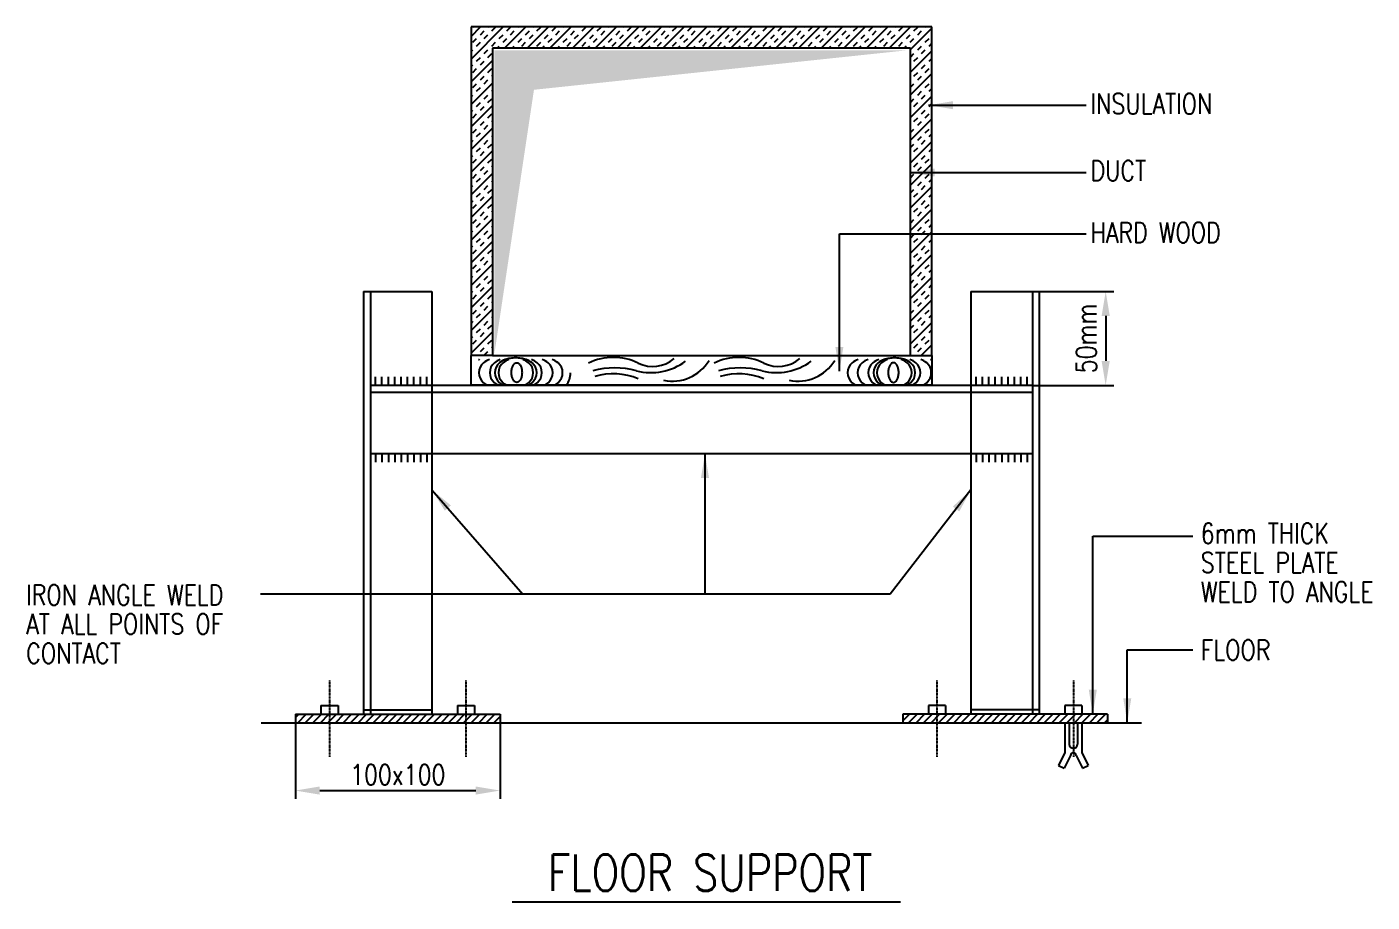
# Model space of a CAD drawing. Header units: millimetres. Extents: x -95178 to 274693, y -2232 to 263302.
# Drawn here: x 148143 to 164701, y 252534 to 263302 of the extents above; entities that cross this region are included whole.
import ezdxf
from ezdxf.enums import TextEntityAlignment as Align

# ---------------------------------------------------------------- set-up
doc = ezdxf.new("R2010")
doc.units = ezdxf.units.MM
doc.linetypes.add('CENTER', pattern=[2, 1.25, -0.25, 0.25, -0.25])
for name, color, linetype in [('A_Arch', 8, 'Continuous'), ('BKG-S030D_Griddim', 7, 'Continuous'), ('M_FD', 110, 'Continuous'), ('M_INSULATION', 252, 'Continuous'), ('M_Supply_Duct', 4, 'Continuous'), ('M_Support', 14, 'Continuous'), ('M_Support_Wooden', 11, 'Continuous'), ('M_Txt', 7, 'Continuous')]:
    doc.layers.add(name, color=color, linetype=linetype)
doc.styles.add('ROMANS', font='romans.shx', dxfattribs={"width": 0.8})
doc.styles.add('SIM1', font='ROMANS.SHX', dxfattribs={"width": 0.8, "height": 250})
doc.styles.get("Standard").update_dxf_attribs({"font": 'arial.ttf'})
doc.dimstyles.new('DIM', dxfattribs={"dimscale": 50, "dimtxt": 2.5, "dimasz": 2.5, "dimexe": 1, "dimexo": 1, "dimgap": 0.8, "dimtad": 1, "dimdec": 0, "dimzin": 13, "dimdsep": 46, "dimtxsty": 'ROMANS', "dimblk": 'OBLIQUE', "dimcen": 1, "dimdle": 1, "dimclrd": 20, "dimclre": 20, "dimclrt": 7, "dimadec": 0, "dimazin": 0, "dimtfac": 0.4, "dimtdec": 0, "dimtix": 1, "dimtofl": 0, "dimtmove": 2, "dimatfit": 3, "dimfxl": 1, "dimtolj": 1, "dimtzin": 13, "dimlwd": -1, "dimlwe": -1, "dimarcsym": 0})
doc.dimstyles.get("Standard").update_dxf_attribs({"dimtxt": 0.18, "dimasz": 0.18, "dimexe": 0.18, "dimexo": 0.0625, "dimgap": 0.09, "dimtad": 0, "dimtih": 1, "dimtoh": 1, "dimdec": 4, "dimzin": 0, "dimdsep": 46, "dimtxsty": 'Standard', "dimcen": 0.09, "dimadec": 0, "dimazin": 0, "dimtfac": 1, "dimtdec": 4, "dimtofl": 0, "dimtmove": 0, "dimatfit": 3, "dimfxl": 1, "dimtolj": 1, "dimtzin": 0, "dimarcsym": 0})

# ---------------------------------------------------------------- blocks, each defined once
blk = doc.blocks.new('_Oblique')
at = {"layer": 'BKG-S030D_Griddim', "color": 0, "lineweight": -2}
blk.add_line((-0.5, -0.5), (0.5, 0.5), dxfattribs=at)
blk = doc.blocks.new('*D20')
at = {"layer": 'Defpoints', "color": 0, "transparency": 16777216}
for p in [(50915, 115740), (50831, 114585), (51733, 114585)]:
    blk.add_point(p, dxfattribs=at)
at = {"layer": 'M_FD', "color": 14, "lineweight": -2, "transparency": 16777216}
for p, q in [((50916, 115740), (51833, 115740)), ((51733, 115440), (51733, 114885)), ((50832, 114585), (51833, 114585))]:
    blk.add_line(p, q, dxfattribs=at)
at = {"layer": 'M_FD', "color": 14, "transparency": 16777216}
for points in [[(51683, 115440), (51783, 115440), (51733, 115740)], [(51683, 114885), (51783, 114885), (51733, 114585)]]:
    blk.add_solid(points, dxfattribs=at)
at = {"layer": 'M_FD', "color": 7, "transparency": 16777216, "insert": (51494, 115163), "char_height": 250, "attachment_point": 5, "rotation": 90, "style": 'SIM1'}
blk.add_mtext('\\A1;50mm', dxfattribs=at)
blk = doc.blocks.new('*D21')
at = {"layer": 'Defpoints', "color": 0, "transparency": 16777216}
for p in [(41759, 110434), (44279, 110434), (44279, 109599)]:
    blk.add_point(p, dxfattribs=at)
at = {"layer": 'M_FD', "color": 14, "lineweight": -2, "transparency": 16777216}
for p, q in [((41759, 110433), (41759, 109499)), ((44279, 110433), (44279, 109499)), ((42059, 109599), (43979, 109599))]:
    blk.add_line(p, q, dxfattribs=at)
at = {"layer": 'M_FD', "color": 14, "transparency": 16777216}
for points in [[(42059, 109649), (42059, 109549), (41759, 109599)], [(43979, 109649), (43979, 109549), (44279, 109599)]]:
    blk.add_solid(points, dxfattribs=at)
at = {"layer": 'M_FD', "color": 7, "transparency": 16777216, "insert": (43019, 109794), "char_height": 250, "attachment_point": 5, "style": 'SIM1'}
blk.add_mtext('\\A1;100x100', dxfattribs=at)
blk = doc.blocks.new('DUCTWORK FLOOR SUPPORT')
blk.add_line((2835, 4151.72486), (-2835, 4151.72486))
at = {"color": 8}
for p, q in [((2478, 22.06999), (2560.93001, 105)), ((2548.73778, 0), (2653.73778, 105)), ((2641.54554, 0), (2746.54554, 105)), ((2734.35331, 0), (2839.35331, 105)), ((2827.16107, 0), (2932.16107, 105)), ((2919.96884, 0), (3024.96884, 105)), ((3012.7766, 0), (3117.7766, 105)), ((3105.58437, 0), (3210.58437, 105)), ((3198.39213, 0), (3303.39213, 105)), ((3291.1999, 0), (3396.1999, 105)), ((3384.00766, 0), (3489.00766, 105)), ((3476.81543, 0), (3581.81543, 105)), ((3569.62319, 0), (3674.62319, 105)), ((3662.43096, 0), (3767.43096, 105)), ((3755.23872, 0), (3860.23872, 105)), ((3848.04649, 0), (3953.04649, 105)), ((3940.85426, 0), (4045.85426, 105)), ((4033.66202, 0), (4138.66202, 105)), ((4126.46979, 0), (4231.46979, 105)), ((4219.27755, 0), (4324.27755, 105)), ((4312.08532, 0), (4417.08532, 105)), ((4404.89308, 0), (4509.89308, 105)), ((4497.70085, 0), (4602.70085, 105)), ((4590.50861, 0), (4695.50861, 105)), ((4683.31638, 0), (4788.31638, 105)), ((4776.12414, 0), (4881.12414, 105)), ((4868.93191, 0), (4973.93191, 105)), ((4961.73967, 0), (4998, 36.26033))]:
    blk.add_line(p, q, dxfattribs=at)
at = {"layer": 'A_Arch'}
blk.add_line((-5418, 0), (5418, 0), dxfattribs=at)
at = {"layer": 'M_INSULATION'}
for p, q in [((-2835, 8561.72486), (-2835, 4519.22486)), ((2835, 8561.72486), (-2835, 8561.72486)), ((-2835, 8444.32223), (-2717.59737, 8561.72486)), ((-2835, 8165.89893), (-2439.17407, 8561.72486)), ((-2813.648, 8558.48199), (-2810.40513, 8561.72486)), ((-2720.84024, 8465.67422), (-2674.43636, 8512.0781)), ((-2674.43636, 8419.27034), (-2628.03247, 8465.67422)), ((-2628.03247, 8558.48199), (-2624.7896, 8561.72486)), ((-2581.62859, 8512.0781), (-2535.22471, 8558.48199)), ((-2488.82083, 8419.27034), (-2442.41694, 8465.67422)), ((-2423.25078, 8299.22486), (-2160.75078, 8561.72486)), ((-2396.01306, 8512.0781), (-2349.60918, 8558.48199)), ((-2349.60918, 8465.67422), (-2303.2053, 8512.0781)), ((-2256.80141, 8558.48199), (-2253.55854, 8561.72486)), ((-2163.99365, 8465.67422), (-2117.58977, 8512.0781)), ((-2144.82748, 8299.22486), (-1882.32748, 8561.72486)), ((-2117.58977, 8419.27034), (-2071.18588, 8465.67422)), ((-2071.18588, 8558.48199), (-2067.94301, 8561.72486)), ((-2024.782, 8512.0781), (-1978.37812, 8558.48199)), ((-1931.97424, 8419.27034), (-1885.57035, 8465.67422)), ((-1866.40419, 8299.22486), (-1603.90419, 8561.72486)), ((-1839.16647, 8512.0781), (-1792.76259, 8558.48199)), ((-1792.76259, 8465.67422), (-1746.35871, 8512.0781)), ((-1699.95482, 8558.48199), (-1696.71195, 8561.72486)), ((-1607.14706, 8465.67422), (-1560.74318, 8512.0781)), ((-1587.98089, 8299.22486), (-1325.48089, 8561.72486)), ((-1560.74318, 8419.27034), (-1514.33929, 8465.67422)), ((-1514.33929, 8558.48199), (-1511.09642, 8561.72486)), ((-1467.93541, 8512.0781), (-1421.53153, 8558.48199)), ((-1375.12765, 8419.27034), (-1328.72376, 8465.67422)), ((-1309.5576, 8299.22486), (-1047.0576, 8561.72486)), ((-1282.31988, 8512.0781), (-1235.916, 8558.48199)), ((-1235.916, 8465.67422), (-1189.51212, 8512.0781)), ((-1143.10823, 8558.48199), (-1139.86536, 8561.72486)), ((-1050.30047, 8465.67422), (-1003.89659, 8512.0781)), ((-1031.1343, 8299.22486), (-768.6343, 8561.72486)), ((-1003.89659, 8419.27034), (-957.4927, 8465.67422)), ((-957.4927, 8558.48199), (-954.24983, 8561.72486)), ((-911.08882, 8512.0781), (-864.68494, 8558.48199)), ((-818.28106, 8419.27034), (-771.87717, 8465.67422)), ((-752.71101, 8299.22486), (-490.21101, 8561.72486)), ((-725.47329, 8512.0781), (-679.06941, 8558.48199)), ((-679.06941, 8465.67422), (-632.66553, 8512.0781)), ((-586.26164, 8558.48199), (-583.01877, 8561.72486)), ((-493.45388, 8465.67422), (-447.05, 8512.0781)), ((-474.28771, 8299.22486), (-211.78771, 8561.72486)), ((-447.05, 8419.27034), (-400.64611, 8465.67422)), ((-400.64611, 8558.48199), (-397.40324, 8561.72486)), ((-354.24223, 8512.0781), (-307.83835, 8558.48199)), ((-261.43447, 8419.27034), (-215.03058, 8465.67422)), ((-195.86442, 8299.22486), (66.63558, 8561.72486)), ((-168.6267, 8512.0781), (-122.22282, 8558.48199)), ((-122.22282, 8465.67422), (-75.81894, 8512.0781)), ((-29.41505, 8558.48199), (-26.17218, 8561.72486)), ((63.39271, 8465.67422), (109.79659, 8512.0781)), ((82.55888, 8299.22486), (345.05888, 8561.72486)), ((109.79659, 8419.27034), (156.20048, 8465.67422)), ((156.20048, 8558.48199), (159.44335, 8561.72486)), ((202.60436, 8512.0781), (249.00824, 8558.48199)), ((295.41212, 8419.27034), (341.81601, 8465.67422)), ((360.98217, 8299.22486), (623.48217, 8561.72486)), ((388.21989, 8512.0781), (434.62377, 8558.48199)), ((434.62377, 8465.67422), (481.02765, 8512.0781)), ((527.43154, 8558.48199), (530.67441, 8561.72486)), ((620.2393, 8465.67422), (666.64318, 8512.0781)), ((639.40547, 8299.22486), (901.90547, 8561.72486)), ((666.64318, 8419.27034), (713.04707, 8465.67422)), ((713.04707, 8558.48199), (716.28994, 8561.72486)), ((759.45095, 8512.0781), (805.85483, 8558.48199)), ((852.25871, 8419.27034), (898.6626, 8465.67422)), ((917.82876, 8299.22486), (1180.32876, 8561.72486)), ((945.06648, 8512.0781), (991.47036, 8558.48199)), ((991.47036, 8465.67422), (1037.87424, 8512.0781)), ((1084.27813, 8558.48199), (1087.521, 8561.72486)), ((1177.08589, 8465.67422), (1223.48977, 8512.0781)), ((1196.25206, 8299.22486), (1458.75206, 8561.72486)), ((1223.48977, 8419.27034), (1269.89366, 8465.67422)), ((1269.89366, 8558.48199), (1273.13653, 8561.72486)), ((1316.29754, 8512.0781), (1362.70142, 8558.48199)), ((1409.1053, 8419.27034), (1455.50919, 8465.67422)), ((1474.67535, 8299.22486), (1737.17535, 8561.72486)), ((1501.91307, 8512.0781), (1548.31695, 8558.48199)), ((1548.31695, 8465.67422), (1594.72083, 8512.0781)), ((1641.12472, 8558.48199), (1644.36759, 8561.72486)), ((1733.93248, 8465.67422), (1780.33636, 8512.0781)), ((1753.09865, 8299.22486), (2015.59865, 8561.72486)), ((1780.33636, 8419.27034), (1826.74025, 8465.67422)), ((1826.74025, 8558.48199), (1829.98312, 8561.72486)), ((1873.14413, 8512.0781), (1919.54801, 8558.48199)), ((1965.95189, 8419.27034), (2012.35578, 8465.67422)), ((2031.52194, 8299.22486), (2294.02194, 8561.72486)), ((2058.75966, 8512.0781), (2105.16354, 8558.48199)), ((2105.16354, 8465.67422), (2151.56742, 8512.0781)), ((2197.97131, 8558.48199), (2201.21418, 8561.72486)), ((2290.77907, 8465.67422), (2337.18295, 8512.0781)), ((2309.94524, 8299.22486), (2572.44524, 8561.72486)), ((2337.18295, 8419.27034), (2383.58684, 8465.67422)), ((2383.58684, 8558.48199), (2386.82971, 8561.72486)), ((2429.99072, 8512.0781), (2476.3946, 8558.48199)), ((2522.79848, 8419.27034), (2569.20237, 8465.67422)), ((2572.5, 8283.35632), (2835, 8545.85632)), ((2615.60625, 8512.0781), (2662.01013, 8558.48199)), ((2662.01013, 8465.67422), (2708.41401, 8512.0781)), ((2754.8179, 8558.48199), (2758.06077, 8561.72486)), ((2835, 4519.22486), (2835, 8561.72486)), ((-2835, 8258.7067), (-2813.648, 8280.05869)), ((-2813.648, 8372.86646), (-2767.24412, 8419.27034)), ((-2767.24412, 8326.46257), (-2720.84024, 8372.86646)), ((-2674.43636, 8233.65481), (-2628.03247, 8280.05869)), ((-2581.62859, 8326.46257), (-2535.22471, 8372.86646)), ((-2516.05854, 8299.22486), (-2488.82083, 8326.46257)), ((-2442.41694, 8372.86646), (-2396.01306, 8419.27034)), ((-2330.44301, 8299.22486), (-2303.2053, 8326.46257)), ((-2256.80141, 8372.86646), (-2210.39753, 8419.27034)), ((-2210.39753, 8326.46257), (-2163.99365, 8372.86646)), ((-2024.782, 8326.46257), (-1978.37812, 8372.86646)), ((-1959.21195, 8299.22486), (-1931.97424, 8326.46257)), ((-1885.57035, 8372.86646), (-1839.16647, 8419.27034)), ((-1773.59642, 8299.22486), (-1746.35871, 8326.46257)), ((-1699.95482, 8372.86646), (-1653.55094, 8419.27034)), ((-1653.55094, 8326.46257), (-1607.14706, 8372.86646)), ((-1467.93541, 8326.46257), (-1421.53153, 8372.86646)), ((-1402.36536, 8299.22486), (-1375.12765, 8326.46257)), ((-1328.72376, 8372.86646), (-1282.31988, 8419.27034)), ((-1216.74983, 8299.22486), (-1189.51212, 8326.46257)), ((-1143.10823, 8372.86646), (-1096.70435, 8419.27034)), ((-1096.70435, 8326.46257), (-1050.30047, 8372.86646)), ((-911.08882, 8326.46257), (-864.68494, 8372.86646)), ((-845.51877, 8299.22486), (-818.28106, 8326.46257)), ((-771.87717, 8372.86646), (-725.47329, 8419.27034)), ((-659.90324, 8299.22486), (-632.66553, 8326.46257)), ((-586.26164, 8372.86646), (-539.85776, 8419.27034)), ((-539.85776, 8326.46257), (-493.45388, 8372.86646)), ((-354.24223, 8326.46257), (-307.83835, 8372.86646)), ((-288.67218, 8299.22486), (-261.43447, 8326.46257)), ((-215.03058, 8372.86646), (-168.6267, 8419.27034)), ((-103.05665, 8299.22486), (-75.81894, 8326.46257)), ((-29.41505, 8372.86646), (16.98883, 8419.27034)), ((16.98883, 8326.46257), (63.39271, 8372.86646)), ((202.60436, 8326.46257), (249.00824, 8372.86646)), ((268.17441, 8299.22486), (295.41212, 8326.46257)), ((341.81601, 8372.86646), (388.21989, 8419.27034)), ((453.78994, 8299.22486), (481.02765, 8326.46257)), ((527.43154, 8372.86646), (573.83542, 8419.27034)), ((573.83542, 8326.46257), (620.2393, 8372.86646)), ((759.45095, 8326.46257), (805.85483, 8372.86646)), ((825.021, 8299.22486), (852.25871, 8326.46257)), ((898.6626, 8372.86646), (945.06648, 8419.27034)), ((1010.63653, 8299.22486), (1037.87424, 8326.46257)), ((1084.27813, 8372.86646), (1130.68201, 8419.27034)), ((1130.68201, 8326.46257), (1177.08589, 8372.86646)), ((1316.29754, 8326.46257), (1362.70142, 8372.86646)), ((1381.86759, 8299.22486), (1409.1053, 8326.46257)), ((1455.50919, 8372.86646), (1501.91307, 8419.27034)), ((1567.48312, 8299.22486), (1594.72083, 8326.46257)), ((1641.12472, 8372.86646), (1687.5286, 8419.27034)), ((1687.5286, 8326.46257), (1733.93248, 8372.86646)), ((1873.14413, 8326.46257), (1919.54801, 8372.86646)), ((1938.71418, 8299.22486), (1965.95189, 8326.46257)), ((2012.35578, 8372.86646), (2058.75966, 8419.27034)), ((2124.32971, 8299.22486), (2151.56742, 8326.46257)), ((2197.97131, 8372.86646), (2244.37519, 8419.27034)), ((2244.37519, 8326.46257), (2290.77907, 8372.86646)), ((2429.99072, 8326.46257), (2476.3946, 8372.86646)), ((2495.56077, 8299.22486), (2522.79848, 8326.46257)), ((2569.20237, 8372.86646), (2615.60625, 8419.27034)), ((2662.01013, 8280.05869), (2708.41401, 8326.46257)), ((2708.41401, 8233.65481), (2754.8179, 8280.05869)), ((2754.8179, 8372.86646), (2801.22178, 8419.27034)), ((2801.22178, 8326.46257), (2835, 8360.24079)), ((-2835, 7887.47564), (-2572.5, 8149.97564)), ((-2767.24412, 8140.84704), (-2720.84024, 8187.25093)), ((-2720.84024, 8094.44316), (-2674.43636, 8140.84704)), ((-2628.03247, 8187.25093), (-2581.62859, 8233.65481)), ((2572.5, 8004.93303), (2835, 8267.43303)), ((2572.5, 8190.54856), (2615.60625, 8233.65481)), ((2615.60625, 8140.84704), (2662.01013, 8187.25093)), ((2801.22178, 8140.84704), (2835, 8174.62526)), ((-2835, 8073.09117), (-2813.648, 8094.44316)), ((-2813.648, 8001.6354), (-2767.24412, 8048.03928)), ((-2720.84024, 7908.82763), (-2674.43636, 7955.23151)), ((-2628.03247, 8001.6354), (-2581.62859, 8048.03928)), ((-2581.62859, 7955.23151), (-2572.5, 7964.36011)), ((2572.5, 7726.50973), (2835, 7989.00973)), ((2615.60625, 7955.23151), (2662.01013, 8001.6354)), ((2662.01013, 7908.82763), (2708.41401, 7955.23151)), ((2708.41401, 8048.03928), (2754.8179, 8094.44316)), ((2754.8179, 8001.6354), (2801.22178, 8048.03928)), ((-2835, 7609.05234), (-2572.5, 7871.55234)), ((-2813.648, 7816.01987), (-2767.24412, 7862.42375)), ((-2767.24412, 7769.61598), (-2720.84024, 7816.01987)), ((-2674.43636, 7862.42375), (-2628.03247, 7908.82763)), ((2572.5, 7819.3175), (2615.60625, 7862.42375)), ((2754.8179, 7816.01987), (2801.22178, 7862.42375)), ((2801.22178, 7769.61598), (2835, 7803.3942)), ((-2835, 7701.86011), (-2813.648, 7723.2121)), ((-2767.24412, 7584.00045), (-2720.84024, 7630.40434)), ((-2674.43636, 7676.80822), (-2628.03247, 7723.2121)), ((-2628.03247, 7630.40434), (-2581.62859, 7676.80822)), ((-2581.62859, 7769.61598), (-2572.5, 7778.74458)), ((2572.5, 7448.08644), (2835, 7710.58644)), ((2572.5, 7633.70197), (2615.60625, 7676.80822)), ((2615.60625, 7584.00045), (2662.01013, 7630.40434)), ((2662.01013, 7723.2121), (2708.41401, 7769.61598)), ((2708.41401, 7676.80822), (2754.8179, 7723.2121)), ((2801.22178, 7584.00045), (2835, 7617.77867)), ((-2835, 7330.62905), (-2572.5, 7593.12905)), ((-2835, 7516.24458), (-2813.648, 7537.59657)), ((-2813.648, 7444.78881), (-2767.24412, 7491.19269)), ((-2720.84024, 7537.59657), (-2674.43636, 7584.00045)), ((-2628.03247, 7444.78881), (-2581.62859, 7491.19269)), ((2708.41401, 7491.19269), (2754.8179, 7537.59657)), ((2754.8179, 7444.78881), (2801.22178, 7491.19269)), ((-2835, 7052.20575), (-2572.5, 7314.70575)), ((-2813.648, 7259.17328), (-2767.24412, 7305.57716)), ((-2720.84024, 7351.98104), (-2674.43636, 7398.38492)), ((-2674.43636, 7305.57716), (-2628.03247, 7351.98104)), ((-2581.62859, 7398.38492), (-2572.5, 7407.51352)), ((2572.5, 7169.66314), (2835, 7432.16314)), ((2572.5, 7262.47091), (2615.60625, 7305.57716)), ((2615.60625, 7398.38492), (2662.01013, 7444.78881)), ((2662.01013, 7351.98104), (2708.41401, 7398.38492)), ((2754.8179, 7259.17328), (2801.22178, 7305.57716)), ((-2835, 7145.01352), (-2813.648, 7166.36551)), ((-2767.24412, 7212.76939), (-2720.84024, 7259.17328)), ((-2674.43636, 7119.96163), (-2628.03247, 7166.36551)), ((-2628.03247, 7073.55775), (-2581.62859, 7119.96163)), ((-2581.62859, 7212.76939), (-2572.5, 7221.89799)), ((2572.5, 6891.23985), (2835, 7153.73985)), ((2572.5, 7076.85538), (2615.60625, 7119.96163)), ((2662.01013, 7166.36551), (2708.41401, 7212.76939)), ((2708.41401, 7119.96163), (2754.8179, 7166.36551)), ((2801.22178, 7212.76939), (2835, 7246.54761)), ((-2835, 6773.78246), (-2572.5, 7036.28246)), ((-2835, 6959.39799), (-2813.648, 6980.74998)), ((-2767.24412, 7027.15386), (-2720.84024, 7073.55775)), ((-2720.84024, 6980.74998), (-2674.43636, 7027.15386)), ((2615.60625, 7027.15386), (2662.01013, 7073.55775)), ((2708.41401, 6934.3461), (2754.8179, 6980.74998)), ((2801.22178, 7027.15386), (2835, 7060.93208)), ((-2813.648, 6887.94222), (-2767.24412, 6934.3461)), ((-2720.84024, 6795.13445), (-2674.43636, 6841.53833)), ((-2674.43636, 6748.73057), (-2628.03247, 6795.13445)), ((-2628.03247, 6887.94222), (-2581.62859, 6934.3461)), ((-2581.62859, 6841.53833), (-2572.5, 6850.66693)), ((2572.5, 6612.81655), (2835, 6875.31655)), ((2615.60625, 6841.53833), (2662.01013, 6887.94222)), ((2662.01013, 6795.13445), (2708.41401, 6841.53833)), ((2754.8179, 6887.94222), (2801.22178, 6934.3461)), ((-2835, 6495.35916), (-2572.5, 6757.85916)), ((-2813.648, 6702.32669), (-2767.24412, 6748.73057)), ((-2767.24412, 6655.9228), (-2720.84024, 6702.32669)), ((-2581.62859, 6655.9228), (-2572.5, 6665.0514)), ((2572.5, 6705.62432), (2615.60625, 6748.73057)), ((2662.01013, 6609.51892), (2708.41401, 6655.9228)), ((2754.8179, 6702.32669), (2801.22178, 6748.73057)), ((2801.22178, 6655.9228), (2835, 6689.70102)), ((-2835, 6588.16693), (-2813.648, 6609.51892)), ((-2835, 6216.93587), (-2572.5, 6479.43587)), ((-2767.24412, 6470.30727), (-2720.84024, 6516.71116)), ((-2720.84024, 6423.90339), (-2674.43636, 6470.30727)), ((-2674.43636, 6563.11504), (-2628.03247, 6609.51892)), ((-2628.03247, 6516.71116), (-2581.62859, 6563.11504)), ((2572.5, 6334.39326), (2835, 6596.89326)), ((2572.5, 6520.00879), (2615.60625, 6563.11504)), ((2615.60625, 6470.30727), (2662.01013, 6516.71116)), ((2708.41401, 6563.11504), (2754.8179, 6609.51892)), ((2801.22178, 6470.30727), (2835, 6504.08549)), ((-2835, 6402.5514), (-2813.648, 6423.90339)), ((-2813.648, 6331.09563), (-2767.24412, 6377.49951)), ((-2628.03247, 6331.09563), (-2581.62859, 6377.49951)), ((-2581.62859, 6284.69174), (-2572.5, 6293.82034)), ((2572.5, 6055.96996), (2835, 6318.46996)), ((2615.60625, 6284.69174), (2662.01013, 6331.09563)), ((2708.41401, 6377.49951), (2754.8179, 6423.90339)), ((2754.8179, 6331.09563), (2801.22178, 6377.49951)), ((-2835, 5938.51257), (-2572.5, 6201.01257)), ((-2813.648, 6145.4801), (-2767.24412, 6191.88398)), ((-2767.24412, 6099.07621), (-2720.84024, 6145.4801)), ((-2720.84024, 6238.28786), (-2674.43636, 6284.69174)), ((-2674.43636, 6191.88398), (-2628.03247, 6238.28786)), ((2572.5, 6148.77773), (2615.60625, 6191.88398)), ((2662.01013, 6238.28786), (2708.41401, 6284.69174)), ((2754.8179, 6145.4801), (2801.22178, 6191.88398)), ((2801.22178, 6099.07621), (2835, 6132.85443)), ((-2835, 6031.32034), (-2813.648, 6052.67233)), ((-2674.43636, 6006.26845), (-2628.03247, 6052.67233)), ((-2628.03247, 5959.86457), (-2581.62859, 6006.26845)), ((-2581.62859, 6099.07621), (-2572.5, 6108.20481)), ((2572.5, 5777.54667), (2835, 6040.04667)), ((2572.5, 5963.1622), (2615.60625, 6006.26845)), ((2662.01013, 6052.67233), (2708.41401, 6099.07621)), ((2708.41401, 6006.26845), (2754.8179, 6052.67233)), ((-2835, 5660.08928), (-2572.5, 5922.58928)), ((-2835, 5845.70481), (-2813.648, 5867.0568)), ((-2813.648, 5774.24904), (-2767.24412, 5820.65292)), ((-2767.24412, 5913.46068), (-2720.84024, 5959.86457)), ((-2720.84024, 5867.0568), (-2674.43636, 5913.46068)), ((-2628.03247, 5774.24904), (-2581.62859, 5820.65292)), ((2615.60625, 5913.46068), (2662.01013, 5959.86457)), ((2708.41401, 5820.65292), (2754.8179, 5867.0568)), ((2754.8179, 5774.24904), (2801.22178, 5820.65292)), ((2801.22178, 5913.46068), (2835, 5947.2389)), ((-2835, 5381.66598), (-2572.5, 5644.16598)), ((-2813.648, 5588.63351), (-2767.24412, 5635.03739)), ((-2720.84024, 5681.44127), (-2674.43636, 5727.84515)), ((-2674.43636, 5635.03739), (-2628.03247, 5681.44127)), ((-2581.62859, 5727.84515), (-2572.5, 5736.97375)), ((2572.5, 5499.12337), (2835, 5761.62337)), ((2572.5, 5591.93114), (2615.60625, 5635.03739)), ((2615.60625, 5727.84515), (2662.01013, 5774.24904)), ((2662.01013, 5681.44127), (2708.41401, 5727.84515)), ((2754.8179, 5588.63351), (2801.22178, 5635.03739)), ((-2835, 5474.47375), (-2813.648, 5495.82574)), ((-2767.24412, 5542.22962), (-2720.84024, 5588.63351)), ((-2674.43636, 5449.42186), (-2628.03247, 5495.82574)), ((-2581.62859, 5542.22962), (-2572.5, 5551.35822)), ((2572.5, 5220.70008), (2835, 5483.20008)), ((2662.01013, 5495.82574), (2708.41401, 5542.22962)), ((2708.41401, 5449.42186), (2754.8179, 5495.82574)), ((2801.22178, 5542.22962), (2835, 5576.00784)), ((-2835, 5103.24269), (-2572.5, 5365.74269)), ((-2835, 5288.85822), (-2813.648, 5310.21021)), ((-2767.24412, 5356.61409), (-2720.84024, 5403.01798)), ((-2720.84024, 5310.21021), (-2674.43636, 5356.61409)), ((-2628.03247, 5403.01798), (-2581.62859, 5449.42186)), ((2572.5, 5406.31561), (2615.60625, 5449.42186)), ((2615.60625, 5356.61409), (2662.01013, 5403.01798)), ((2708.41401, 5263.80633), (2754.8179, 5310.21021)), ((2801.22178, 5356.61409), (2835, 5390.39231)), ((-2813.648, 5217.40245), (-2767.24412, 5263.80633)), ((-2720.84024, 5124.59468), (-2674.43636, 5170.99856)), ((-2628.03247, 5217.40245), (-2581.62859, 5263.80633)), ((-2581.62859, 5170.99856), (-2572.5, 5180.12716)), ((2572.5, 4942.27678), (2835, 5204.77678)), ((2615.60625, 5170.99856), (2662.01013, 5217.40245)), ((2662.01013, 5124.59468), (2708.41401, 5170.99856)), ((2754.8179, 5217.40245), (2801.22178, 5263.80633)), ((-2835, 4824.81939), (-2572.5, 5087.31939)), ((-2813.648, 5031.78692), (-2767.24412, 5078.1908)), ((-2767.24412, 4985.38303), (-2720.84024, 5031.78692)), ((-2674.43636, 5078.1908), (-2628.03247, 5124.59468)), ((-2581.62859, 4985.38303), (-2572.5, 4994.51163)), ((2572.5, 5035.08455), (2615.60625, 5078.1908)), ((2662.01013, 4938.97915), (2708.41401, 4985.38303)), ((2754.8179, 5031.78692), (2801.22178, 5078.1908)), ((2801.22178, 4985.38303), (2835, 5019.16125)), ((-2835, 4917.62716), (-2813.648, 4938.97915)), ((-2835, 4546.3961), (-2572.5, 4808.8961)), ((-2767.24412, 4799.7675), (-2720.84024, 4846.17139)), ((-2674.43636, 4892.57527), (-2628.03247, 4938.97915)), ((-2628.03247, 4846.17139), (-2581.62859, 4892.57527)), ((2572.5, 4663.85349), (2835, 4926.35349)), ((2572.5, 4849.46902), (2615.60625, 4892.57527)), ((2615.60625, 4799.7675), (2662.01013, 4846.17139)), ((2708.41401, 4892.57527), (2754.8179, 4938.97915)), ((2801.22178, 4799.7675), (2835, 4833.54572)), ((-2835, 4732.01163), (-2813.648, 4753.36362)), ((-2813.648, 4660.55586), (-2767.24412, 4706.95974)), ((-2720.84024, 4753.36362), (-2674.43636, 4799.7675)), ((-2628.03247, 4660.55586), (-2581.62859, 4706.95974)), ((2615.60625, 4614.15197), (2662.01013, 4660.55586)), ((2706.29467, 4519.22486), (2835, 4647.93019)), ((2708.41401, 4706.95974), (2754.8179, 4753.36362)), ((2754.8179, 4660.55586), (2801.22178, 4706.95974)), ((-2720.84024, 4567.74809), (-2674.43636, 4614.15197)), ((-2674.43636, 4521.34421), (-2628.03247, 4567.74809)), ((-2581.62859, 4614.15197), (-2572.5, 4623.28057)), ((2662.01013, 4567.74809), (2708.41401, 4614.15197))]:
    blk.add_line(p, q, dxfattribs=at)
at = {"layer": 'M_Supply_Duct'}
for p, q in [((-2572.5, 8299.22486), (-2572.5, 4519.22486)), ((2572.5, 8299.22486), (-2572.5, 8299.22486)), ((2572.5, 4519.22486), (2572.5, 8299.22486)), ((-2572.5, 4519.22486), (2572.5, 4519.22486))]:
    blk.add_line(p, q, dxfattribs=at)
at = {"layer": 'M_Supply_Duct', "color": 8}
for points in [[(-2547.5, 8274.22486), (2534.84707, 8274.22486), (-2061.34459, 7788.06945), (2534.84707, 8274.22486)], [(-2547.5, 8274.22486), (-2061.34459, 7788.06945), (-2547.5, 8274.22486), (-2547.5, 4545.33692)]]:
    blk.add_solid(points, dxfattribs=at)
at = {"layer": 'M_Support', "color": 14, "ltscale": 0.25}
for p, q in [((-4158, 5306.72486), (-3318, 5306.72486)), ((-4158, 5306.72486), (-4158, 105)), ((-4074, 5306.72486), (-4074, 105)), ((-3318, 5306.72486), (-3318, 4151.72486)), ((3318, 5306.72486), (4158, 5306.72486)), ((3318, 5306.72486), (3318, 4151.72486)), ((4074, 5306.72486), (4074, 105)), ((4158, 5306.72486), (4158, 105)), ((-4074, 4151.72486), (4074, 4151.72486)), ((-4011, 4151.72486), (-4011, 4256.72486)), ((-3932.25, 4151.72486), (-3932.25, 4256.72486)), ((-3853.5, 4151.72486), (-3853.5, 4256.72486)), ((-3774.75, 4151.72486), (-3774.75, 4256.72486)), ((-3696, 4151.72486), (-3696, 4256.72486)), ((-3617.25, 4151.72486), (-3617.25, 4256.72486)), ((-3538.5, 4151.72486), (-3538.5, 4256.72486)), ((-3459.75, 4151.72486), (-3459.75, 4256.72486)), ((-3381, 4151.72486), (-3381, 4256.72486)), ((-3318, 4151.72486), (-3318, 3311.72486)), ((3318, 4151.72486), (3318, 3311.72486)), ((3381, 4151.72486), (3381, 4256.72486)), ((3459.75, 4151.72486), (3459.75, 4256.72486)), ((3538.5, 4151.72486), (3538.5, 4256.72486)), ((3617.25, 4151.72486), (3617.25, 4256.72486)), ((3696, 4151.72486), (3696, 4256.72486)), ((3774.75, 4151.72486), (3774.75, 4256.72486)), ((3853.5, 4151.72486), (3853.5, 4256.72486)), ((3932.25, 4151.72486), (3932.25, 4256.72486)), ((4011, 4151.72486), (4011, 4256.72486)), ((-4074, 4067.72486), (4074, 4067.72486)), ((-4074, 3311.72486), (-3318, 3311.72486)), ((-4011, 3311.72486), (-4011, 3206.72486)), ((-3932.25, 3311.72486), (-3932.25, 3206.72486)), ((-3853.5, 3311.72486), (-3853.5, 3206.72486)), ((-3774.75, 3311.72486), (-3774.75, 3206.72486)), ((-3696, 3311.72486), (-3696, 3206.72486)), ((-3617.25, 3311.72486), (-3617.25, 3206.72486)), ((-3538.5, 3311.72486), (-3538.5, 3206.72486)), ((-3459.75, 3311.72486), (-3459.75, 3206.72486)), ((-3381, 3311.72486), (-3381, 3206.72486)), ((-3318, 3311.72486), (-3318, 105)), ((-3318, 3311.72486), (4074, 3311.72486)), ((3318, 3311.72486), (3318, 105)), ((3381, 3311.72486), (3381, 3206.72486)), ((3459.75, 3311.72486), (3459.75, 3206.72486)), ((3538.5, 3311.72486), (3538.5, 3206.72486)), ((3617.25, 3311.72486), (3617.25, 3206.72486)), ((3696, 3311.72486), (3696, 3206.72486)), ((3774.75, 3311.72486), (3774.75, 3206.72486)), ((3853.5, 3311.72486), (3853.5, 3206.72486)), ((3932.25, 3311.72486), (3932.25, 3206.72486)), ((4011, 3311.72486), (4011, 3206.72486)), ((-4683, 210), (-4683, 105)), ((-4683, 210), (-4473, 210)), ((-4473, 210), (-4473, 105)), ((-3003, 210), (-2793, 210)), ((-3003, 210), (-3003, 105)), ((-2793, 210), (-2793, 105)), ((2793, 210), (2793, 105)), ((3003, 210), (2793, 210)), ((3003, 210), (3003, 105)), ((4683, 210), (4473, 210)), ((4473, 210), (4473, 105)), ((4683, 210), (4683, 105)), ((-4998, 105), (-2478, 105)), ((-4998, 105), (-4998, 0)), ((-4158, 157.5), (-3318, 157.5)), ((-2478, 105), (-2478, 0)), ((4998, 105), (2478, 105)), ((2478, 105), (2478, 0)), ((4158, 157.5), (3318, 157.5)), ((4473, 0), (4473, -367.5)), ((4525.5, 0), (4525.5, -262.5)), ((4630.5, 0), (4630.5, -262.5)), ((4683, 0), (4683, -367.5)), ((4998, 105), (4998, 0)), ((4473, -367.5), (4394.25, -525)), ((4543.43614, -402.71807), (4464.68614, -560.21807)), ((4612.56386, -402.71807), (4691.31386, -560.21807)), ((4683, -367.5), (4761.75, -525)), ((4394.25, -525), (4464.68614, -560.21807)), ((4691.31386, -560.21807), (4761.75, -525))]:
    blk.add_line(p, q, dxfattribs=at)
at = {"layer": 'M_Support', "color": 14, "linetype": 'CENTER', "ltscale": 0.25}
for p, q in [((-4578, 525), (-4578, -420)), ((-2898, 525), (-2898, -420)), ((2898, 525), (2898, -420)), ((4578, 525), (4578, -420))]:
    blk.add_line(p, q, dxfattribs=at)
at = {"layer": 'M_Support', "color": 8, "ltscale": 0.25}
for p, q in [((-4998, 63.49895), (-4956.49895, 105)), ((-4968.69119, 0), (-4863.69119, 105)), ((-4875.88342, 0), (-4770.88342, 105)), ((-4783.07566, 0), (-4678.07566, 105)), ((-4690.26789, 0), (-4585.26789, 105)), ((-4597.46013, 0), (-4492.46013, 105)), ((-4504.65236, 0), (-4399.65236, 105)), ((-4411.8446, 0), (-4306.8446, 105)), ((-4319.03683, 0), (-4214.03683, 105)), ((-4226.22907, 0), (-4121.22907, 105)), ((-4133.4213, 0), (-4028.4213, 105)), ((-4040.61354, 0), (-3935.61354, 105)), ((-3947.80577, 0), (-3842.80577, 105)), ((-3854.99801, 0), (-3749.99801, 105)), ((-3762.19024, 0), (-3657.19024, 105)), ((-3669.38248, 0), (-3564.38248, 105)), ((-3576.57471, 0), (-3471.57471, 105)), ((-3483.76695, 0), (-3378.76695, 105)), ((-3390.95918, 0), (-3285.95918, 105)), ((-3298.15142, 0), (-3193.15142, 105)), ((-3205.34365, 0), (-3100.34365, 105)), ((-3112.53589, 0), (-3007.53589, 105)), ((-3019.72812, 0), (-2914.72812, 105)), ((-2926.92036, 0), (-2821.92036, 105)), ((-2834.11259, 0), (-2729.11259, 105)), ((-2741.30483, 0), (-2636.30483, 105)), ((-2648.49706, 0), (-2543.49706, 105)), ((-2555.6893, 0), (-2478, 77.6893))]:
    blk.add_line(p, q, dxfattribs=at)
at = {"layer": 'M_Support', "color": 14, "ltscale": 0.25}
for centre, radius, start, end in [((4578, -262.5), 52.5, 180, 0), ((4578, -402.71807), 34.56386, 0, 180)]:
    blk.add_arc(centre, radius, start, end, dxfattribs=at)
at = {"layer": 'M_Support_Wooden'}
for p, q in [((-2835, 4151.72486), (-2835, 4519.22486)), ((-2572.5, 4519.22486), (-2835, 4519.22486)), ((2572.5, 4519.22486), (2835, 4519.22486)), ((2835, 4519.22486), (2835, 4151.72486))]:
    blk.add_line(p, q, dxfattribs=at)
for points in [[(-2208.47525, 4308.72633, -0.0544217103), (-2213.81532, 4259.8097, -0.0682518075), (-2227.43098, 4222.94091, -0.1055178197), (-2250.95778, 4195.02673, -0.1665714955), (-2273.19417, 4187.40743, -0.1665714955), (-2295.43056, 4195.02673, -0.1055178197), (-2318.95735, 4222.94091, -0.0682518075), (-2332.57302, 4259.8097, -0.0544217103), (-2337.91309, 4308.72633, -0.0544217103), (-2332.57302, 4357.64297, -0.0682518075), (-2318.95735, 4394.51175, -0.1055178197), (-2295.43056, 4422.42593, -0.1665714955), (-2273.19417, 4430.04523, -0.1665714955), (-2250.95778, 4422.42593, -0.1055178197), (-2227.43098, 4394.51175, -0.0682518075), (-2213.81532, 4357.64297, -0.0544217103)], [(2299.00689, 4308.72633, 0.0544217103), (2304.34696, 4259.8097, 0.0682518075), (2317.96262, 4222.94091, 0.1055178197), (2341.48942, 4195.02673, 0.1665714955), (2363.72581, 4187.40743, 0.1665714955), (2385.9622, 4195.02673, 0.1055178197), (2409.48899, 4222.94091, 0.0682518075), (2423.10466, 4259.8097, 0.0544217103), (2428.44472, 4308.72633, 0.0544217103), (2423.10466, 4357.64297, 0.0682518075), (2409.48899, 4394.51175, 0.1055178197), (2385.9622, 4422.42593, 0.1665714955), (2363.72581, 4430.04523, 0.1665714955), (2341.48942, 4422.42593, 0.1055178197), (2317.96262, 4394.51175, 0.0682518075), (2304.34696, 4357.64297, 0.0544217103)]]:
    blk.add_lwpolyline(points, format="xyb", close=True, dxfattribs=at)
for centre, radius, start, end in [((-2307.57418, 4156.90176), 329.94797, 98.115557259, 108.996654155), ((-2286.51865, 4009.2453), 479.09811, 90, 98.115557259), ((-2286.51865, 4009.2453), 479.09811, 81.884442741, 90), ((-2265.46312, 4156.90176), 329.94797, 71.003345844, 81.884442741), ((-1083.53514, 3790.68018), 704.04983, 64.19650009, 115.80349991), ((-598.85216, 4793.1388), 409.43159, 244.19650009, 310.039103735), ((462.13178, 3790.68018), 704.04983, 64.19650009, 115.80349991), ((946.81476, 4793.1388), 409.43159, 244.19650009, 310.039103735), ((2355.99476, 4156.90176), 329.94797, 98.115557259, 108.996654156), ((2377.05029, 4009.2453), 479.09811, 90, 98.115557259), ((2377.05029, 4009.2453), 479.09811, 81.884442741, 90), ((2398.10582, 4156.90176), 329.94797, 71.003345845, 81.884442741), ((-2655.35083, 4249.26174), 232.2681, 108.996654156, 112.562057863), ((-2580.65775, 4305.96908), 158.53188, 129.730739699, 180), ((-2580.65775, 4305.96908), 158.53188, 180, 230.269260301), ((-2533.52699, 4249.26174), 232.2681, 108.996654156, 129.730739699), ((-2447.41292, 4305.96908), 158.53188, 129.730739699, 180), ((-2447.41292, 4305.96908), 158.53188, 180, 230.269260301), ((-2400.28217, 4249.26174), 232.2681, 108.996654156, 129.730739699), ((-2382.69401, 4305.96908), 158.53188, 129.730739699, 180), ((-2382.69401, 4305.96908), 158.53188, 180, 230.269260301), ((-2340.81706, 4305.96908), 158.53188, 129.730739699, 180), ((-2340.81706, 4305.96908), 158.53188, 180, 230.269260301), ((-2339.37024, 4249.26174), 232.2681, 108.996654155, 129.730739699), ((-2335.56325, 4249.26174), 232.2681, 108.996654156, 129.730739699), ((-2293.6863, 4249.26174), 232.2681, 108.996654156, 129.730739699), ((-2275.54401, 4249.26174), 232.2681, 50.269260301, 71.003345844), ((-2233.66706, 4249.26174), 232.2681, 50.269260301, 71.003345844), ((-2228.41325, 4305.96908), 158.53188, 0, 50.269260301), ((-2228.41325, 4305.96908), 158.53188, 309.730739699, 0), ((-2168.94814, 4249.26174), 232.2681, 50.269260301, 71.003345844), ((-2186.5363, 4305.96908), 158.53188, 0, 50.269260301), ((-2186.5363, 4305.96908), 158.53188, 309.730739699, 0), ((-2121.81738, 4305.96908), 158.53188, 0, 50.269260301), ((-2121.81738, 4305.96908), 158.53188, 309.730739699, 0), ((-2035.70332, 4249.26174), 232.2681, 50.269260301, 71.003345844), ((-1988.57256, 4305.96908), 158.53188, 0, 50.269260301), ((-1988.57256, 4305.96908), 158.53188, 309.730739699, 0), ((-1913.87947, 4249.26174), 232.2681, 50.269260301, 71.003345844), ((-1866.74872, 4305.96908), 158.53188, 0, 50.269260301), ((-1866.74872, 4305.96908), 158.53188, 309.730739699, 0), ((-1866.74872, 4305.96908), 254.32613, 322.664437249, 0), ((-1068.30716, 3303.31599), 1061.94446, 75.360439398, 104.639560602), ((-620.31503, 5018.32888), 710.61475, 255.360439398, 306.803850371), ((-356.23126, 4731.03811), 527.37522, 258.10885975, 328.771316749), ((477.35976, 3303.31599), 1061.94446, 75.360439398, 104.639560602), ((925.35188, 5018.32888), 710.61475, 255.360439398, 306.803850371), ((1189.43566, 4731.03811), 527.37522, 258.10885975, 328.771316749), ((1957.28036, 4305.96908), 158.53188, 129.730739699, 180), ((1957.28036, 4305.96908), 158.53188, 180, 230.269260301), ((2004.41111, 4249.26174), 232.2681, 108.996654156, 129.730739699), ((2079.1042, 4305.96908), 158.53188, 129.730739699, 180), ((2079.1042, 4305.96908), 158.53188, 180, 230.269260301), ((2126.23496, 4249.26174), 232.2681, 108.996654156, 129.730739699), ((2212.34902, 4305.96908), 158.53188, 129.730739699, 180), ((2212.34902, 4305.96908), 158.53188, 180, 230.269260301), ((2259.47978, 4249.26174), 232.2681, 108.996654156, 129.730739699), ((2277.06794, 4305.96908), 158.53188, 129.730739699, 180), ((2277.06794, 4305.96908), 158.53188, 180, 230.269260301), ((2318.94489, 4305.96908), 158.53188, 129.730739699, 180), ((2318.94489, 4305.96908), 158.53188, 180, 230.269260301), ((2324.1987, 4249.26174), 232.2681, 108.996654156, 129.730739699), ((2366.07564, 4249.26174), 232.2681, 108.996654156, 129.730739699), ((2384.21794, 4249.26174), 232.2681, 50.269260301, 71.003345844), ((2426.09489, 4249.26174), 232.2681, 50.269260301, 71.003345844), ((2429.90188, 4249.26174), 232.2681, 50.269260301, 71.003345845), ((2431.3487, 4305.96908), 158.53188, 0, 50.269260301), ((2431.3487, 4305.96908), 158.53188, 309.730739699, 0), ((2490.8138, 4249.26174), 232.2681, 50.269260301, 71.003345844), ((2473.22565, 4305.96908), 158.53188, 0, 50.269260301), ((2473.22565, 4305.96908), 158.53188, 309.730739699, 0), ((2537.94456, 4305.96908), 158.53188, 0, 50.269260301), ((2537.94456, 4305.96908), 158.53188, 309.730739699, 0), ((2624.05863, 4249.26174), 232.2681, 50.269260301, 71.003345844), ((2671.18939, 4305.96908), 158.53188, 0, 50.269260301), ((2671.18939, 4305.96908), 158.53188, 309.730739699, 0), ((2745.88247, 4249.26174), 232.2681, 67.437942137, 71.003345844), ((-2533.52699, 4362.67643), 232.2681, 230.269260301, 245.261122256), ((-2400.28217, 4362.67643), 232.2681, 230.269260301, 245.261122256), ((-2335.56325, 4362.67643), 232.2681, 230.269260301, 245.261122256), ((-2293.6863, 4362.67643), 232.2681, 230.269260301, 245.261122256), ((-2275.54401, 4362.67643), 232.2681, 294.738877744, 309.730739699), ((-2233.66706, 4362.67643), 232.2681, 294.738877744, 309.730739699), ((-2168.94814, 4362.67643), 232.2681, 294.738877744, 309.730739699), ((-2035.70332, 4362.67643), 232.2681, 294.738877744, 309.730739699), ((-1913.87947, 4362.67643), 232.2681, 294.738877744, 309.730739699), ((-1089.34587, 3470.07225), 822.99623, 67.701290831, 105.830885842), ((456.32105, 3470.07225), 822.99623, 67.701290831, 105.830885842), ((2004.41111, 4362.67643), 232.2681, 230.269260301, 245.261122256), ((2126.23496, 4362.67643), 232.2681, 230.269260301, 245.261122256), ((2259.47978, 4362.67643), 232.2681, 230.269260301, 245.261122256), ((2324.1987, 4362.67643), 232.2681, 230.269260301, 245.261122256), ((2366.07564, 4362.67643), 232.2681, 230.269260301, 245.261122256), ((2384.21794, 4362.67643), 232.2681, 294.738877744, 309.730739699), ((2426.09489, 4362.67643), 232.2681, 294.738877744, 309.730739699), ((2490.8138, 4362.67643), 232.2681, 294.738877744, 309.730739699), ((2624.05863, 4362.67643), 232.2681, 294.738877744, 309.730739699)]:
    blk.add_arc(centre, radius, start, end, dxfattribs=at)
at = {"layer": 'M_Txt'}
blk.add_line((2448.70414, -2207.00572), (-2329.83494, -2207.00572), dxfattribs=at)
at = {"layer": 'M_Txt', "style": 'SIM1', "width": 0.8}
for s, p in [('INSULATION', (4789.19233, 7490.3878)), ('DUCT', (4789.19233, 6669.00103)), ('HARD WOOD', (4789.19233, 5906.83911)), ('6mm THICK', (6146.54685, 2205.42246)), ('STEEL PLATE', (6146.54685, 1845.42246)), ('IRON ANGLE WELD', (-8311.21083, 1448.01709)), ('WELD TO ANGLE', (6146.54685, 1485.42246)), ('AT ALL POINTS OF', (-8311.21083, 1088.01709)), ('FLOOR', (6146.54685, 769.94083)), ('CONTACT', (-8311.21083, 728.01709))]:
    blk.add_text(s, height=250, dxfattribs=at).set_placement(p)
blk.add_text('FLOOR SUPPORT', height=450, dxfattribs=at).set_placement((106.82876, -2069.56697), align=Align.CENTER)
at = {"layer": 'M_FD'}
dim = blk.add_linear_dim(base=(4976.12301, 4151.72486), p1=(4158, 5306.72486), p2=(4074, 4151.72486), angle=90, text='50mm', dimstyle='Standard', override={"dimscale": 1, "dimasz": 300, "dimexe": 100, "dimgap": 1, "dimtxsty": 'SIM1', "dimdle": 100, "dimclrd": 14, "dimclre": 14}, dxfattribs=at)
dim.commit()
dim.dimension.update_dxf_attribs({"geometry": '*D20', "text_midpoint": (4737.23684, 4729.22486), "dimtype": 128, "insert": (-46757.1705, -110433.67188)})
dim = blk.add_linear_dim(base=(-2478, -835.11586), p1=(-4998, 0), p2=(-2478, 0), text='100x100', dimstyle='Standard', override={"dimscale": 1, "dimasz": 300, "dimexe": 100, "dimgap": 1, "dimtxsty": 'SIM1', "dimdle": 100, "dimclrd": 14, "dimclre": 14}, dxfattribs=at)
dim.commit()
dim.dimension.update_dxf_attribs({"geometry": '*D21', "text_midpoint": (-3738, -639.379), "dimtype": 128, "insert": (-46757.1705, -110433.67188)})
at = {"layer": 'M_Txt'}
for points in [[(2796.96501, 7598.45728), (4737.15786, 7598.45728)], [(2572.5, 6769.85705), (4737.15786, 6769.85705)], [(1698.36826, 4324.25965), (1698.36826, 6016.92063), (4737.15786, 6016.92063)], [(43.63074, 3311.72486), (43.63074, 1580.64989), (-5426.17969, 1580.64989)], [(-3318, 2867.22076), (-2196.40976, 1580.64989)], [(3318, 2867.22076), (2324.88465, 1580.64989), (43.63074, 1580.64989)], [(4817.18149, 105), (4817.18149, 2296.30961), (6049.60952, 2296.30961)], [(5241.50676, 0), (5241.50676, 898.88566), (6049.60952, 898.88566)]]:
    blk.add_leader(points, dimstyle='DIM', override={"dimscale": 100, "dimasz": 3, "dimtad": 0, "dimclrd": 14}, dxfattribs=at)

msp = doc.modelspace()

# ---------------------------------------------------------------- block references
at = {"layer": 'M_FD'}
msp.add_blockref('DUCTWORK FLOOR SUPPORT', (156445.933, 254740.561), dxfattribs=at)

doc.saveas('drawing.dxf')
